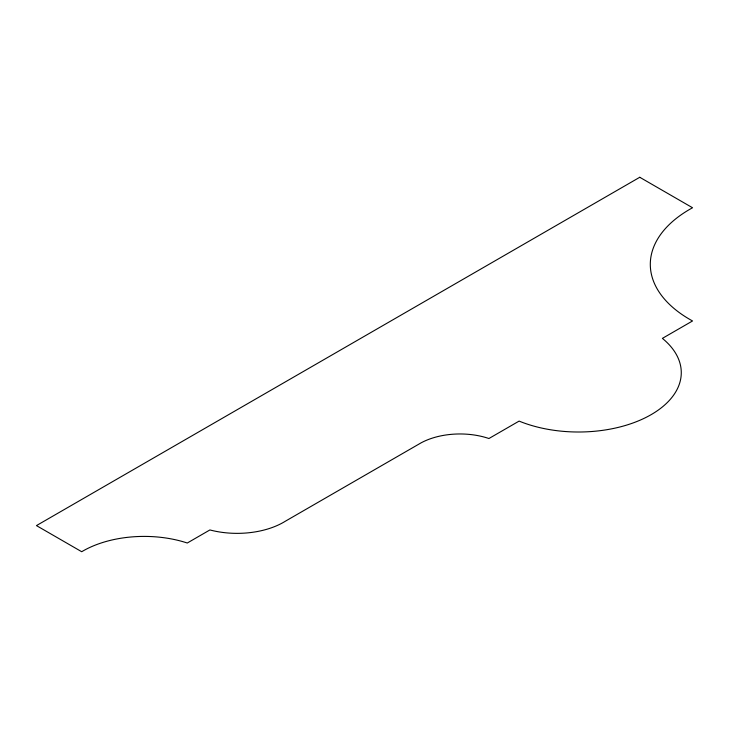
<?xml version="1.0" encoding="UTF-8"?>
<svg xmlns="http://www.w3.org/2000/svg" width="729" height="729" viewBox="0 0 729 729"><rect width="100%" height="100%" fill="white"/><g stroke="black" fill="none" stroke-linecap="round" stroke-linejoin="round"><path stroke-width="1.09" d="M639.761 177.275L36.45 525.6L81.703 551.725A86.842 50.137 0 0 1 187.28 543.014L209.897 529.947A65.774 37.981 0 0 0 285.312 521.244L421.061 442.868A56.908 32.86 0 0 1 488.931 438.521L519.103 421.098A102.789 59.35 0 0 0 651.17 414.628A102.789 59.35 0 0 0 662.388 338.374L692.55 320.96A134.883 77.875 0 0 1 692.55 207.756L639.761 177.275"/></g></svg>
